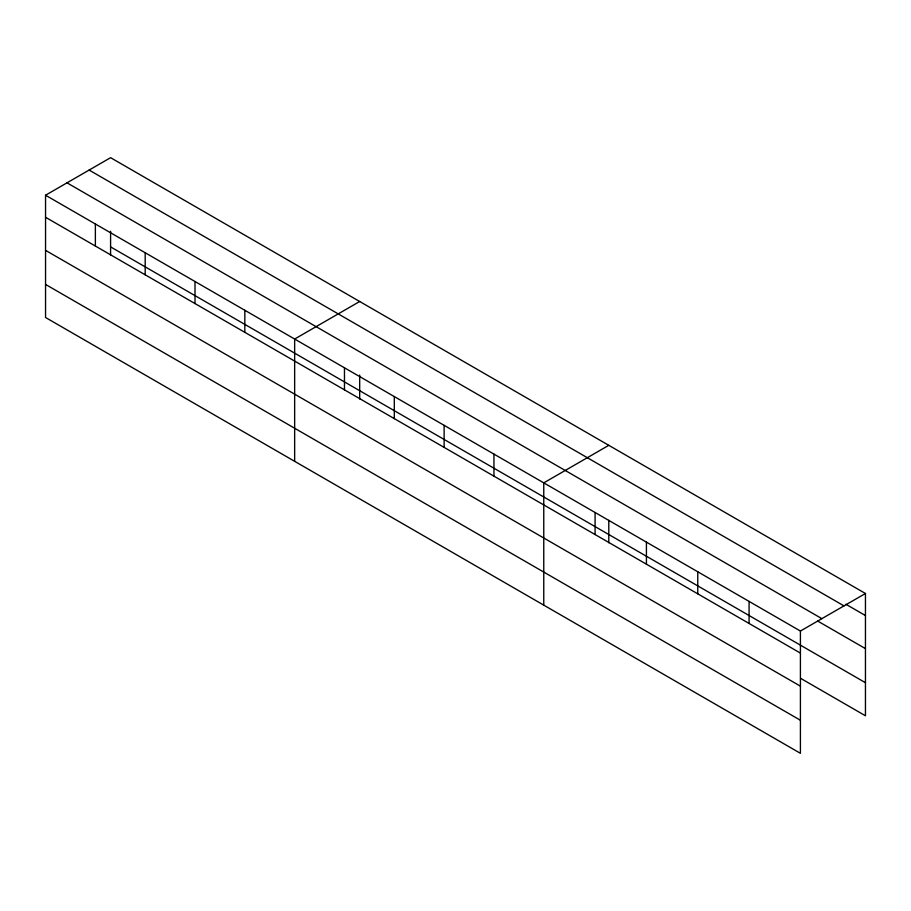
<?xml version="1.0" encoding="UTF-8"?>
<svg xmlns="http://www.w3.org/2000/svg" width="911" height="911" viewBox="0 0 911 911"><rect width="100%" height="100%" fill="white"/><g stroke="black" fill="none" stroke-linecap="round" stroke-linejoin="round"><path stroke-width="1.37" d="M45.55 195.227L800.416 631.038L800.416 753.317L45.55 317.506L45.55 195.227L110.584 157.683L865.45 593.494L865.45 715.773L800.678 678.376M359.686 301.495L294.652 339.04L294.652 461.33M608.799 445.32L543.765 482.864L543.765 605.143M800.416 631.038L865.45 593.494M845.898 604.255L865.45 615.551M89.119 170.072L843.985 605.883M67.015 182.838L821.881 618.649M817.782 621.108L865.45 648.621M110.584 246.881L865.45 682.703M45.55 217.274L800.416 653.096M45.55 250.354L800.416 686.165M45.55 284.426L800.416 720.248M749.081 601.408L749.081 623.454M697.758 571.766L697.758 593.824M646.423 542.136L646.423 564.182M608.799 520.318L608.799 542.785M595.088 512.494L595.088 534.552M493.944 454.099L493.944 476.157M444.124 425.335L444.124 447.392M394.304 396.57L394.304 418.627M359.686 375.081L359.686 398.972M344.472 367.805L344.472 389.862M244.831 310.275L244.831 332.333M195.011 281.522L195.011 303.568M145.191 252.757L145.191 274.803M110.584 231.269L110.584 255.148M95.37 223.992L95.37 246.038"/></g></svg>
